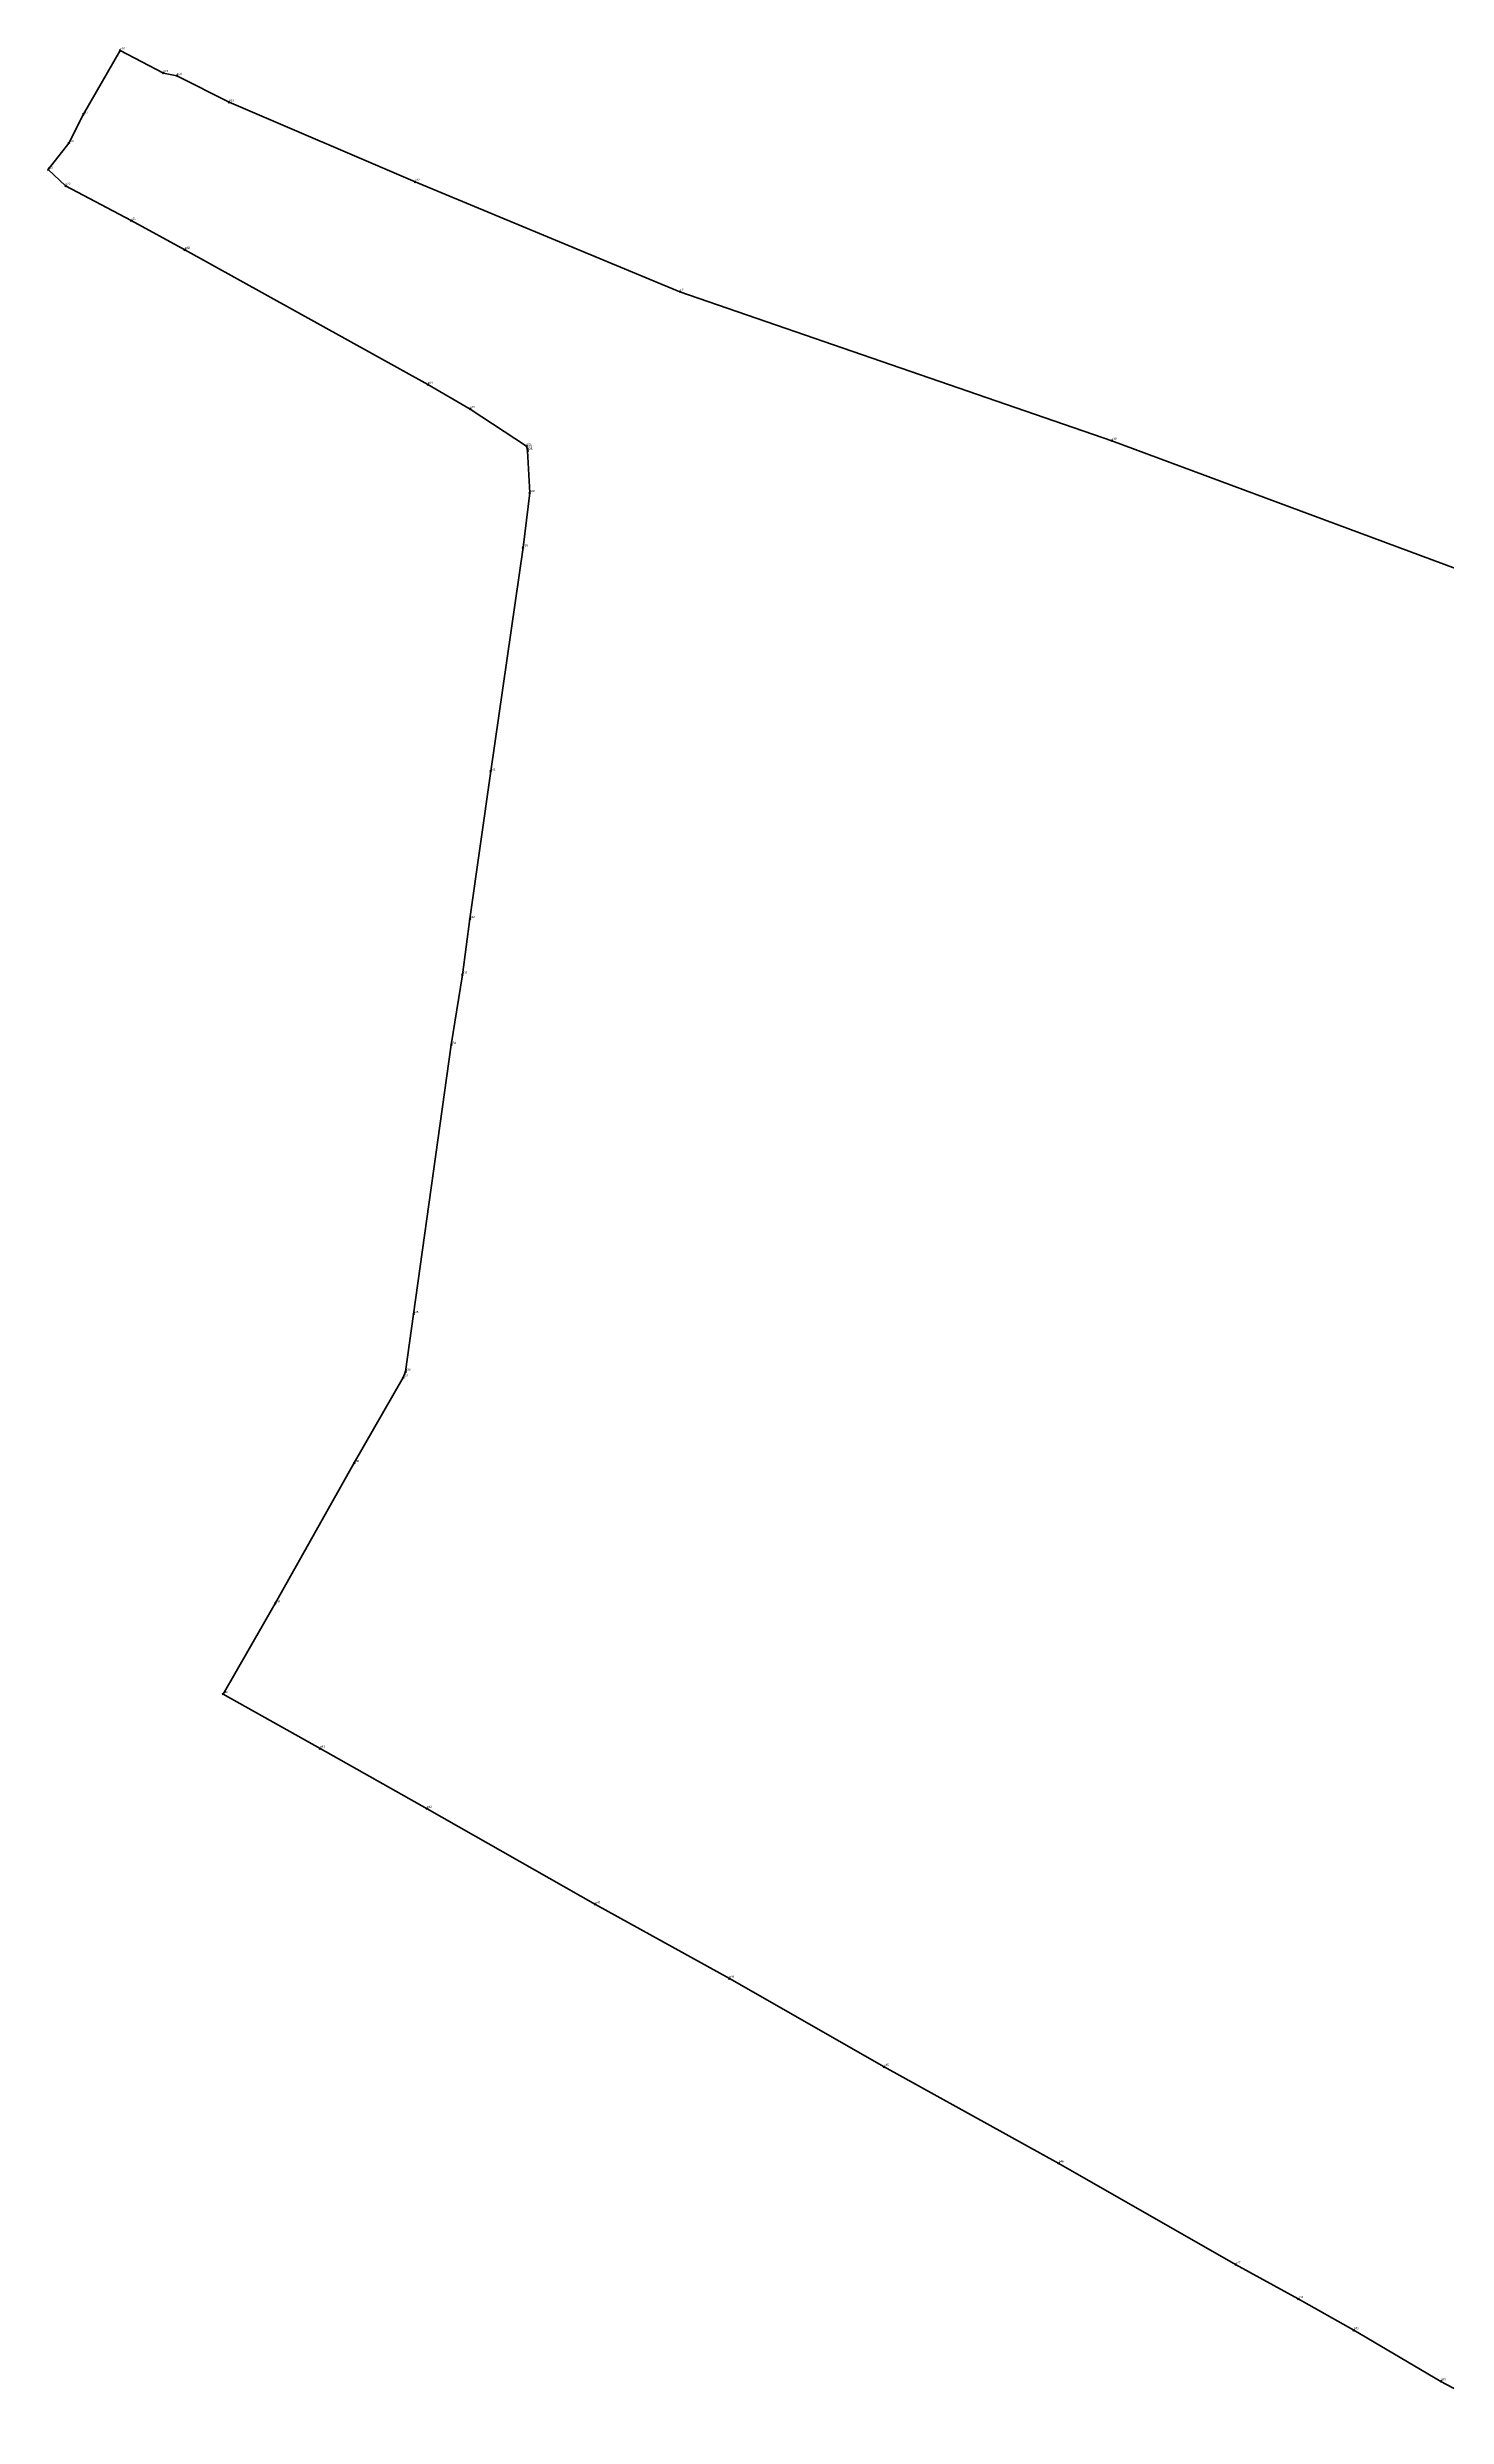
# Model space of a CAD drawing. Header units: millimetres. Extents: x 621039 to 621944, y 1339693 to 1340504.
# Drawn here: x 621039 to 621379, y 1339928 to 1340504 of the extents above; entities that cross this region are included whole.
import ezdxf

# ---------------------------------------------------------------- set-up
doc = ezdxf.new("R2010")
doc.units = ezdxf.units.MM
doc.header["$PDMODE"] = 3
doc.header["$PDSIZE"] = 0.2
for name, color, linetype, lineweight in [('Line', 250, 'CONTINUOUS', 100), ('Point', 5, 'CONTINUOUS', 100), ('Point_Name', 1, 'CONTINUOUS', 100)]:
    doc.layers.add(name, color=color, linetype=linetype, lineweight=lineweight)
doc.styles.get("Standard").update_dxf_attribs({"font": 'arial.ttf', "width": 0.65})

msp = doc.modelspace()

# ---------------------------------------------------------------- linework, layer by layer
at = {"layer": 'Line'}
msp.add_polyline3d([(621386.41, 1340375.06, 0), (621297.24, 1340408.21, 0), (621192.35, 1340444.39, 0), (621127.99, 1340471.09, 0), (621082.81, 1340490.41, 0), (621070.12, 1340496.87, 0), (621066.85, 1340497.51, 0), (621056.33, 1340503, 0), (621047.41, 1340487.51, 0), (621043.87, 1340480.5, 0), (621038.86, 1340474.06, 0), (621043.07, 1340470.12, 0), (621059.05, 1340461.69, 0), (621072.04, 1340454.54, 0), (621131.1, 1340421.84, 0), (621141.38, 1340415.88, 0), (621155.07, 1340406.87, 0), (621155.23, 1340406.24, 0), (621155.32, 1340405.74, 0), (621155.85, 1340395.52, 0), (621154.22, 1340382.26, 0), (621146.37, 1340327.91, 0), (621141.33, 1340292.03, 0), (621139.5, 1340278.48, 0), (621136.77, 1340261.47, 0), (621127.62, 1340196.07, 0), (621125.69, 1340182.09, 0), (621125.1, 1340180.64, 0), (621113.23, 1340159.89, 0), (621094.03, 1340125.76, 0), (621081.35, 1340103.74, 0), (621104.93, 1340090.52, 0), (621130.91, 1340075.91, 0), (621171.82, 1340052.65, 0), (621204.36, 1340034.63, 0), (621241.92, 1340013.19, 0), (621284.37, 1339989.76, 0), (621327.35, 1339965.19, 0), (621342.58, 1339956.81, 0), (621356.06, 1339949.22, 0), (621377.22, 1339936.78, 0), (621393.33, 1339928.24, 0)], dxfattribs=at)
at = {"layer": 'Point'}
for p in [(621056.33, 1340503, 34.32), (621066.85, 1340497.51, 34.34), (621070.12, 1340496.87, 34.45), (621047.41, 1340487.51, 34.05), (621082.81, 1340490.41, 34.16), (621043.87, 1340480.5, 33.77), (621038.86, 1340474.06, 33.95), (621043.07, 1340470.12, 34.13), (621127.99, 1340471.09, 34.37), (621059.05, 1340461.69, 34.03), (621072.04, 1340454.54, 34.17), (621072.07, 1340454.58, 34.22), (621192.35, 1340444.39, 34.47), (621131.1, 1340421.84, 34.19), (621141.38, 1340415.88, 34.24), (621155.07, 1340406.87, 34.17), (621155.23, 1340406.24, 34.38), (621297.24, 1340408.21, 34.63), (621155.32, 1340405.74, 34.2), (621155.85, 1340395.52, 34.2), (621154.22, 1340382.26, 34.08), (621146.37, 1340327.91, 34.03), (621141.33, 1340292.03, 34.26), (621139.5, 1340278.48, 34.15), (621136.77, 1340261.47, 34.34), (621127.62, 1340196.07, 34.4), (621125.69, 1340182.09, 34.41), (621125.1, 1340180.64, 34.54), (621113.23, 1340159.89, 34.41), (621094.03, 1340125.76, 34.61), (621081.35, 1340103.74, 34.53), (621104.93, 1340090.52, 34.67), (621130.91, 1340075.91, 34.71), (621171.82, 1340052.65, 34.69), (621204.36, 1340034.63, 34.5), (621241.92, 1340013.19, 34.73), (621284.37, 1339989.76, 34.52), (621327.35, 1339965.19, 34.76), (621342.58, 1339956.81, 34.8), (621356.06, 1339949.22, 34.62), (621377.22, 1339936.78, 34.61)]:
    msp.add_point(p, dxfattribs=at)

# ---------------------------------------------------------------- texts
at = {"layer": 'Point_Name'}
for s, p in [('p16', (621056.33, 1340503.25)), ('p15', (621066.85, 1340497.76)), ('p14', (621070.12, 1340497.12)), ('p17', (621047.41, 1340487.76)), ('p13', (621082.81, 1340490.66)), ('p18', (621043.87, 1340480.75)), ('p19', (621038.86, 1340474.31)), ('p20', (621043.07, 1340470.37)), ('p12', (621127.99, 1340471.34)), ('p21', (621059.05, 1340461.94)), ('p23', (621072.04, 1340454.79)), ('p22', (621072.07, 1340454.83)), ('p11', (621192.35, 1340444.64)), ('p24', (621131.1, 1340422.09)), ('p25', (621141.38, 1340416.13)), ('p26', (621155.07, 1340407.12)), ('p27', (621155.23, 1340406.49)), ('p28', (621155.32, 1340405.99)), ('p10', (621297.24, 1340408.46)), ('p29', (621155.85, 1340395.77)), ('p30', (621154.22, 1340382.51)), ('p31', (621146.37, 1340328.16)), ('p32', (621141.33, 1340292.28)), ('p33', (621139.5, 1340278.73)), ('p34', (621136.77, 1340261.72)), ('p35', (621127.62, 1340196.32)), ('p36', (621125.69, 1340182.34)), ('p37', (621125.1, 1340180.89)), ('p38', (621113.23, 1340160.14)), ('p39', (621094.03, 1340126.01)), ('p40', (621081.35, 1340103.99)), ('p41', (621104.93, 1340090.77)), ('p42', (621130.91, 1340076.16)), ('p43', (621171.82, 1340052.9)), ('p44', (621204.36, 1340034.88)), ('p45', (621241.92, 1340013.44)), ('p46', (621284.37, 1339990.01)), ('p47', (621327.35, 1339965.44)), ('p48', (621342.58, 1339957.06)), ('p49', (621356.06, 1339949.47)), ('p50', (621377.22, 1339937.03))]:
    msp.add_text(s, height=0.5, dxfattribs=at).set_placement(p)

doc.saveas('drawing.dxf')
